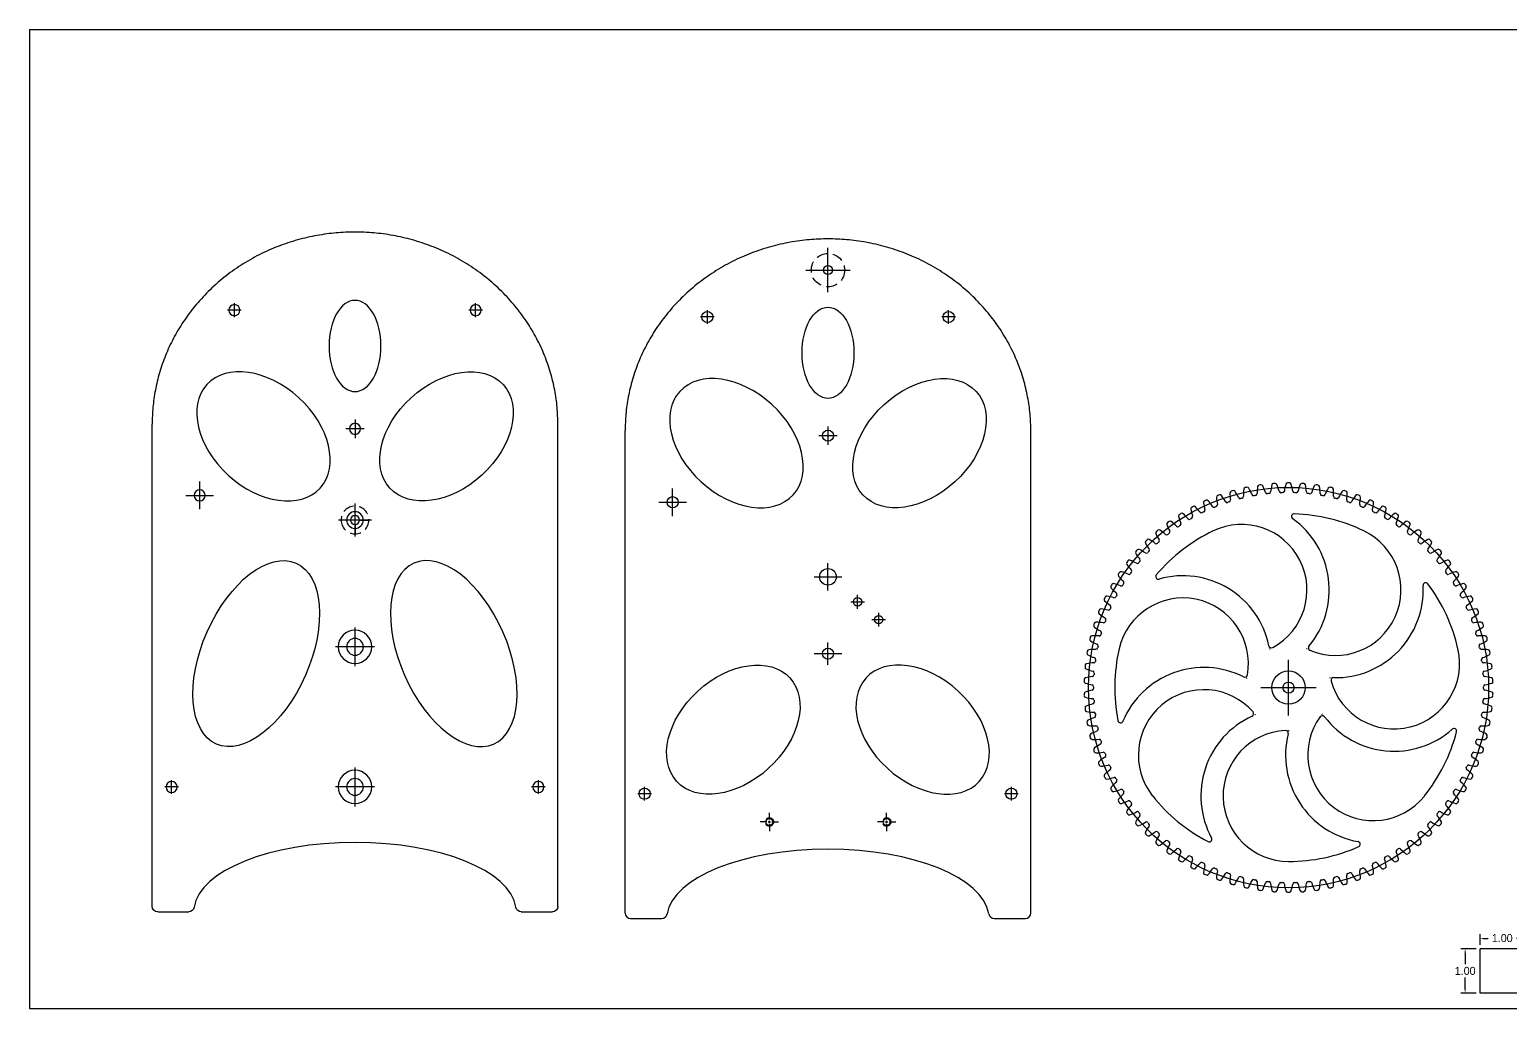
# Model space of a CAD drawing. Extents: x 60 to 170, y -32 to 30.
# Drawn here: x 114.61 to 147.91, y 7.59 to 29.59 of the extents above; entities that cross this region are included whole.
import ezdxf

# ---------------------------------------------------------------- set-up
doc = ezdxf.new("R2010")
doc.units = 0
doc.header["$MEASUREMENT"] = 0
doc.header["$PDMODE"] = 2
doc.header["$PDSIZE"] = 0.002
doc.linetypes.add('CENTER', pattern=[2, 1.25, -0.25, 0.25, -0.25])
doc.linetypes.add('HIDDEN', pattern=[0.375, 0.25, -0.125])
doc.layers.get('0').update_dxf_attribs({"linetype": 'CONTINUOUS'})
doc.layers.get('DEFPOINTS').update_dxf_attribs({"color": 159, "linetype": 'CONTINUOUS'})
for name, color, linetype in [('borders', 2, 'CONTINUOUS'), ('CENTER', 3, 'CENTER'), ('GEAR-90', 170, 'CONTINUOUS'), ('HIDDEN', 1, 'HIDDEN'), ('PLATE-FRONT', 32, 'CONTINUOUS'), ('PLATE-REAR', 180, 'CONTINUOUS'), ('TEXT', 7, 'CONTINUOUS')]:
    doc.layers.add(name, color=color, linetype=linetype)
doc.styles.add('ARCHITEC', font='ARCHITEC.SHX')
doc.dimstyles.new('DIMORIG-2PLC', dxfattribs={"dimtxt": 0.18, "dimasz": 0.1, "dimexe": 0.1, "dimexo": 0.085, "dimgap": 0.06, "dimtad": 0, "dimtih": 1, "dimtoh": 1, "dimzin": 4, "dimdsep": 46, "dimtxsty": 'ARCHITEC', "dimcen": -0.12, "dimclrd": 256, "dimclre": 256, "dimclrt": 256, "dimadec": 0, "dimazin": 0, "dimtfac": 1, "dimtdec": 1, "dimtofl": 0, "dimtmove": 0, "dimatfit": 3, "dimfxl": 0, "dimtvp": 0.07, "dimtolj": 1, "dimtzin": 4, "dimarcsym": 0})

# ---------------------------------------------------------------- blocks, each defined once
blk = doc.blocks.new('*U67')
blk.add_circle((0, 0), 0.0795)
at = {"layer": 'CENTER'}
for p, q in [((-0.053, 0), (-0.2045, 0)), ((-0.0265, 0), (0.0265, 0)), ((0, 0.053), (0, 0.2045)), ((0, -0.0265), (0, 0.0265)), ((0.053, 0), (0.2045, 0)), ((0, -0.053), (0, -0.2045))]:
    blk.add_line(p, q, dxfattribs=at)
at = {"layer": 'HIDDEN'}
blk.add_circle((0, 0), 0.095, dxfattribs=at)
blk = doc.blocks.new('PLATE-REAR')
for p, q in [((-4.563, -5.832), (-4.563, 5.008)), ((4.562, -5.832), (4.562, 5.008)), ((-4.438, -5.957), (-3.74, -5.957)), ((3.74, -5.957), (4.438, -5.957))]:
    blk.add_line(p, q)
for centre, radius in [((0, 8.621), 0.1), ((-2.712, 7.567), 0.125), ((2.712, 7.567), 0.125), ((0, 4.9), 0.125), ((-3.493, 3.403), 0.125), ((0, 1.726), 0.187), ((0.666, 1.163), 0.095), ((1.14, 0.763), 0.095), ((0, 0), 0.125), ((-4.125, -3.15), 0.125), ((4.125, -3.15), 0.125)]:
    blk.add_circle(centre, radius)
for centre, start, end in [((-4.438, -5.832), 180, 270), ((-3.74, -5.832), 270, 351.0455), ((3.74, -5.832), 188.9545, 270), ((4.438, -5.832), 270, 360)]:
    blk.add_arc(centre, 0.125, start, end)
for centre, major_axis, ratio in [((0, 6.762), (0, 1.025), 0.569231), ((2.058, 4.73), (-1.273, -1.163), 0.68296), ((-2.129, -1.709), (-1.273, -1.163), 0.68296)]:
    blk.add_ellipse(centre, major_axis=major_axis, ratio=ratio)
at = {"extrusion": (0, 0, -1)}
for centre in [(-2.058, 4.73), (2.129, -1.709)]:
    blk.add_ellipse(centre, major_axis=(1.273, -1.163), ratio=0.68296, dxfattribs=at)
blk.add_ellipse((0, -5.957), major_axis=(-3.625, 0), ratio=0.430352, start_param=-3.073886, end_param=-0.067707)
blk.add_rational_spline([(4.562, 5.008), (4.562, 9.322), (0, 9.322), (-4.563, 9.322), (-4.563, 5.008)], [1, 0.707084256877, 1, 0.707084256877, 1], degree=2, knots=[3.141593, 3.141593, 3.141593, 4.712389, 4.712389, 6.283185, 6.283185, 6.283185])
at = {"layer": 'CENTER', "linetype": 'CENTER'}
for p, q in [((0, 8.121), (0, 9.121)), ((-0.5, 8.621), (0.5, 8.621)), ((-2.712, 7.412), (-2.712, 7.722)), ((2.712, 7.412), (2.712, 7.722)), ((-2.557, 7.567), (-2.867, 7.567)), ((2.867, 7.567), (2.557, 7.567)), ((-3.493, 3.093), (-3.493, 3.713)), ((-3.803, 3.403), (-3.183, 3.403)), ((0, 1.416), (0, 2.036)), ((-0.31, 1.726), (0.31, 1.726)), ((0.511, 1.163), (0.821, 1.163)), ((0.666, 1.008), (0.666, 1.318)), ((0.985, 0.763), (1.295, 0.763)), ((1.14, 0.608), (1.14, 0.918)), ((-0.31, 0), (0.31, 0)), ((0, -0.25), (0, 0.25)), ((-4.125, -3.305), (-4.125, -2.995)), ((4.125, -3.305), (4.125, -2.995)), ((-3.97, -3.15), (-4.28, -3.15)), ((4.28, -3.15), (3.97, -3.15))]:
    blk.add_line(p, q, dxfattribs=at)
at = {"layer": 'HIDDEN'}
blk.add_circle((0, 8.621), 0.375, dxfattribs=at)
at = {"layer": 'TEXT'}
for p, q in [((0, 5.108), (0, 4.692)), ((-0.208, 4.9), (0.208, 4.9))]:
    blk.add_line(p, q, dxfattribs=at)
for p in [(-1.319, -3.784), (1.319, -3.784)]:
    blk.add_blockref('*U67', p)
blk = doc.blocks.new('*U66')
for radius in [0.1875, 0.1005]:
    blk.add_circle((0, 0), radius)
at = {"layer": 'CENTER'}
for p, q in [((-0.125, 0), (-0.3125, 0)), ((-0.0625, 0), (0.0625, 0)), ((0, 0.125), (0, 0.3125)), ((0, -0.0625), (0, 0.0625)), ((0.125, 0), (0.3125, 0)), ((0, -0.125), (0, -0.3125))]:
    blk.add_line(p, q, dxfattribs=at)
blk = doc.blocks.new('PLATE-FRONT')
for p, q in [((-4.563, -5.832), (-4.563, 5.008)), ((4.562, -5.832), (4.562, 5.008)), ((-3.74, -5.957), (-4.438, -5.957)), ((4.437, -5.957), (3.74, -5.957))]:
    blk.add_line(p, q)
for centre, radius in [((-2.712, 7.567), 0.125), ((2.712, 7.567), 0.125), ((0, 4.9), 0.125), ((3.493, 3.403), 0.125), ((0, 0), 0.375), ((0, 0), 0.188), ((0, -3.15), 0.375), ((0, -3.15), 0.188), ((-4.125, -3.15), 0.125), ((4.125, -3.15), 0.125)]:
    blk.add_circle(centre, radius)
for centre, start, end in [((-4.438, -5.832), 180, 270), ((-3.74, -5.832), 270, 351.0455), ((3.74, -5.832), 188.9545, 270), ((4.437, -5.832), 270, 0)]:
    blk.add_arc(centre, 0.125, start, end)
for centre, major_axis, ratio in [((0, 6.762), (0, 1.025), 0.569231), ((2.058, 4.73), (-1.273, -1.163), 0.68296), ((-2.221, -0.153), (0.897, 2.034), 0.543823)]:
    blk.add_ellipse(centre, major_axis=major_axis, ratio=ratio)
at = {"extrusion": (0, 0, -1)}
for centre, major_axis, ratio in [((-2.058, 4.73), (1.273, -1.163), 0.68296), ((2.221, -0.153), (-0.897, 2.034), 0.543823)]:
    blk.add_ellipse(centre, major_axis=major_axis, ratio=ratio, dxfattribs=at)
blk.add_ellipse((0, -5.957), major_axis=(3.625, 0), ratio=0.430352, start_param=-3.073886, end_param=-0.067707, dxfattribs=at)
blk.add_rational_spline([(-4.563, 5.008), (-4.563, 9.322), (0, 9.322), (4.562, 9.322), (4.562, 5.008)], [1, 0.707084256877, 1, 0.707084256877, 1], degree=2, knots=[3.141593, 3.141593, 3.141593, 4.712389, 4.712389, 6.283185, 6.283185, 6.283185])
at = {"layer": 'CENTER', "linetype": 'CENTER'}
for p, q in [((-2.712, 7.412), (-2.712, 7.722)), ((2.712, 7.412), (2.712, 7.722)), ((-2.867, 7.567), (-2.557, 7.567)), ((2.557, 7.567), (2.867, 7.567)), ((3.493, 3.093), (3.493, 3.713)), ((3.803, 3.403), (3.183, 3.403)), ((0, 2.478), (0, 3.223)), ((-0.373, 2.85), (0.372, 2.85)), ((0, -0.435), (0, 0.435)), ((-0.435, 0), (0.435, 0)), ((-4.125, -3.305), (-4.125, -2.995)), ((0, -3.587), (0, -2.713)), ((4.125, -3.305), (4.125, -2.995)), ((-4.28, -3.15), (-3.97, -3.15)), ((-0.437, -3.15), (0.437, -3.15)), ((3.97, -3.15), (4.28, -3.15))]:
    blk.add_line(p, q, dxfattribs=at)
at = {"layer": 'HIDDEN'}
blk.add_circle((0, 2.85), 0.312, dxfattribs=at)
at = {"layer": 'TEXT'}
for p, q in [((0, 5.108), (0, 4.692)), ((-0.208, 4.9), (0.208, 4.9))]:
    blk.add_line(p, q, dxfattribs=at)
blk.add_blockref('*U66', (0, 2.85))
blk = doc.blocks.new('GEAR-90')
for radius in [0.375, 0.125]:
    blk.add_circle((0, 0), radius)
at = {"color": 0, "linetype": 'ByBlock'}
for centre, radius, start, end in [((0, 0), 4.6, 109.7394, 110.2606), ((-1.54, 4.292), 0.04, 37.1025, 109.7394), ((-1.277, 4.378), 0.04, 106.2606, 178.8975), ((-0.231, 4.357), 1.086, 178.8975, 187.3219), ((0, 0), 4.6, 105.7394, 106.2606), ((-1.237, 4.389), 0.04, 33.1025, 105.7394), ((-2.113, 3.818), 1.086, 24.6781, 33.1025), ((0.073, 4.363), 1.086, 174.8975, 183.3219), ((-0.968, 4.456), 0.04, 102.2606, 174.8975), ((0, 0), 4.6, 101.7394, 102.2606), ((-0.928, 4.465), 0.04, 29.1025, 101.7394), ((-1.842, 3.956), 1.086, 20.6781, 29.1025), ((-0.788, 4.354), 0.04, 200.6781, 280.2631), ((-0.748, 4.361), 0.04, 279.7369, 359.3219), ((0.377, 4.347), 1.086, 170.8975, 179.3219), ((-0.655, 4.513), 0.04, 98.2606, 170.8975), ((0, 0), 4.6, 97.7394, 98.2606), ((-0.614, 4.518), 0.04, 25.1025, 97.7394), ((-1.561, 4.075), 1.086, 16.6781, 25.1025), ((-0.483, 4.398), 0.04, 196.6781, 276.2631), ((0, 0), 4.384, 95.7369, 96.2631), ((-0.442, 4.402), 0.04, 275.7369, 355.3219), ((0.68, 4.31), 1.086, 166.8975, 175.3219), ((-0.339, 4.547), 0.04, 94.2606, 166.8975), ((0, 0), 4.6, 93.7394, 94.2606), ((-0.297, 4.55), 0.04, 21.1025, 93.7394), ((-1.273, 4.174), 1.086, 12.6781, 21.1025), ((-0.175, 4.421), 0.04, 192.6781, 272.2631), ((0, 0), 4.384, 91.7369, 92.2631), ((-0.134, 4.422), 0.04, 271.7369, 351.3219), ((0.979, 4.252), 1.086, 162.8975, 171.3219), ((-0.021, 4.56), 0.04, 90.2606, 162.8975), ((0, 0), 4.6, 89.7394, 90.2606), ((0.021, 4.56), 0.04, 17.1025, 89.7394), ((-0.979, 4.252), 1.086, 8.6781, 17.1025), ((0.134, 4.422), 0.04, 188.6781, 268.2631), ((0, 0), 4.384, 87.7369, 88.2631), ((0.175, 4.421), 0.04, 267.7369, 347.3219), ((1.273, 4.174), 1.086, 158.8975, 167.3219), ((0.297, 4.55), 0.04, 86.2606, 158.8975), ((0, 0), 4.6, 85.7394, 86.2606), ((0.339, 4.547), 0.04, 13.1025, 85.7394), ((-0.68, 4.31), 1.086, 4.6781, 13.1025), ((0.442, 4.402), 0.04, 184.6781, 264.2631), ((0, 0), 4.384, 83.7369, 84.2631), ((0.483, 4.398), 0.04, 263.7369, 343.3219), ((1.561, 4.075), 1.086, 154.8975, 163.3219), ((0.614, 4.518), 0.04, 82.2606, 154.8975), ((0, 0), 4.6, 81.7394, 82.2606), ((0.655, 4.513), 0.04, 9.1025, 81.7394), ((-0.377, 4.347), 1.086, 0.6781, 9.1025), ((0.748, 4.361), 0.04, 180.6781, 260.2631), ((0.788, 4.354), 0.04, 259.7369, 339.3219), ((1.842, 3.956), 1.086, 150.8975, 159.3219), ((0.928, 4.465), 0.04, 78.2606, 150.8975), ((0, 0), 4.6, 77.7394, 78.2606), ((0.968, 4.456), 0.04, 5.1025, 77.7394), ((-0.073, 4.363), 1.086, 356.6781, 5.1025), ((2.113, 3.818), 1.086, 146.8975, 155.3219), ((1.237, 4.389), 0.04, 74.2606, 146.8975), ((0, 0), 4.6, 73.7394, 74.2606), ((1.277, 4.378), 0.04, 1.1025, 73.7394), ((0.231, 4.357), 1.086, 352.6781, 1.1025), ((1.54, 4.292), 0.04, 70.2606, 142.8975), ((0, 0), 4.6, 69.7394, 70.2606), ((-2.159, 4.016), 0.04, 118.2606, 190.8975), ((-1.132, 4.214), 1.086, 190.8975, 199.3219), ((0, 0), 4.6, 117.7394, 118.2606), ((-2.122, 4.036), 0.04, 45.1025, 117.7394), ((-2.861, 3.295), 1.086, 36.6781, 45.1025), ((-1.874, 4.157), 0.04, 114.2606, 186.8975), ((-0.835, 4.283), 1.086, 186.8975, 195.3219), ((0, 0), 4.6, 113.7394, 114.2606), ((-1.836, 4.174), 0.04, 41.1025, 113.7394), ((-2.624, 3.487), 1.086, 32.6781, 41.1025), ((-1.676, 4.094), 0.04, 212.6781, 292.2631), ((0, 0), 4.384, 111.7369, 112.2631), ((-1.639, 4.11), 0.04, 291.7369, 11.3219), ((-1.579, 4.278), 0.04, 110.2606, 182.8975), ((-0.535, 4.331), 1.086, 182.8975, 191.3219), ((-2.374, 3.661), 1.086, 28.6781, 37.1025), ((-1.386, 4.201), 0.04, 208.6781, 288.2631), ((0, 0), 4.384, 107.7369, 108.2631), ((-1.348, 4.214), 0.04, 287.7369, 7.3219), ((-1.09, 4.288), 0.04, 204.6781, 284.2631), ((0, 0), 4.384, 103.7369, 104.2631), ((-1.051, 4.298), 0.04, 283.7369, 3.3219), ((0, 0), 4.384, 99.7369, 100.2631), ((0, 0), 4.384, 79.7369, 80.2631), ((1.051, 4.298), 0.04, 176.6781, 256.2631), ((0, 0), 4.384, 75.7369, 76.2631), ((1.09, 4.288), 0.04, 255.7369, 335.3219), ((1.348, 4.214), 0.04, 172.6781, 252.2631), ((0, 0), 4.384, 71.7369, 72.2631), ((1.386, 4.201), 0.04, 251.7369, 331.3219), ((2.374, 3.661), 1.086, 142.8975, 151.3219), ((1.579, 4.278), 0.04, 357.1025, 69.7394), ((0.535, 4.331), 1.086, 348.6781, 357.1025), ((1.639, 4.11), 0.04, 168.6781, 248.2631), ((0, 0), 4.384, 67.7369, 68.2631), ((1.676, 4.094), 0.04, 247.7369, 327.3219), ((2.624, 3.487), 1.086, 138.8975, 147.3219), ((1.836, 4.174), 0.04, 66.2606, 138.8975), ((0, 0), 4.6, 65.7394, 66.2606), ((0.835, 4.283), 1.086, 344.6781, 353.1025), ((1.874, 4.157), 0.04, 353.1025, 65.7394), ((2.861, 3.295), 1.086, 134.8975, 143.3219), ((2.122, 4.036), 0.04, 62.2606, 134.8975), ((0, 0), 4.6, 61.7394, 62.2606), ((1.132, 4.214), 1.086, 340.6781, 349.1025), ((2.159, 4.016), 0.04, 349.1025, 61.7394), ((-2.697, 3.677), 0.04, 126.2606, 198.8975), ((-1.708, 4.016), 1.086, 198.8975, 207.3219), ((0, 0), 4.6, 125.7394, 126.2606), ((-2.663, 3.701), 0.04, 53.1025, 125.7394), ((-3.291, 2.865), 1.086, 44.6781, 53.1025), ((-2.434, 3.856), 0.04, 122.2606, 194.8975), ((-1.423, 4.125), 1.086, 194.8975, 203.3219), ((0, 0), 4.6, 121.7394, 122.2606), ((-2.457, 3.679), 0.04, 303.7369, 23.3219), ((-2.399, 3.878), 0.04, 49.1025, 121.7394), ((-3.083, 3.088), 1.086, 40.6781, 49.1025), ((-2.23, 3.821), 0.04, 220.6781, 300.2631), ((0, 0), 4.384, 119.7369, 120.2631), ((-2.195, 3.842), 0.04, 299.7369, 19.3219), ((-1.958, 3.968), 0.04, 216.6781, 296.2631), ((0, 0), 4.384, 115.7369, 116.2631), ((-1.921, 3.985), 0.04, 295.7369, 15.3219), ((1.921, 3.985), 0.04, 164.6781, 244.2631), ((0, 0), 4.384, 63.7369, 64.2631), ((1.958, 3.968), 0.04, 243.7369, 323.3219), ((2.195, 3.842), 0.04, 160.6781, 240.2631), ((0, 0), 4.384, 59.7369, 60.2631), ((2.23, 3.821), 0.04, 239.7369, 319.3219), ((3.083, 3.088), 1.086, 130.8975, 139.3219), ((2.399, 3.878), 0.04, 58.2606, 130.8975), ((2.457, 3.679), 0.04, 156.6781, 236.2631), ((0, 0), 4.6, 57.7394, 58.2606), ((1.423, 4.125), 1.086, 336.6781, 345.1025), ((2.434, 3.856), 0.04, 345.1025, 57.7394), ((3.291, 2.865), 1.086, 126.8975, 135.3219), ((2.663, 3.701), 0.04, 54.2606, 126.8975), ((1.708, 4.016), 1.086, 332.6781, 341.1025), ((0, 0), 4.6, 53.7394, 54.2606), ((2.697, 3.677), 0.04, 341.1025, 53.7394), ((-3.153, 3.295), 0.04, 61.1025, 133.7394), ((-2.947, 3.48), 0.04, 130.2606, 202.8975), ((-1.984, 3.887), 1.086, 202.8975, 211.3219), ((0, 0), 4.6, 129.7394, 130.2606), ((-2.915, 3.506), 0.04, 57.1025, 129.7394), ((-3.483, 2.628), 1.086, 48.6781, 57.1025), ((-2.74, 3.474), 0.04, 228.6781, 308.2631), ((0, 0), 4.384, 127.7369, 128.2631), ((-2.708, 3.499), 0.04, 307.7369, 27.3219), ((-2.491, 3.657), 0.04, 224.6781, 304.2631), ((0, 0), 4.384, 123.7369, 124.2631), ((0, 0), 4.384, 55.7369, 56.2631), ((2.491, 3.657), 0.04, 235.7369, 315.3219), ((2.708, 3.499), 0.04, 152.6781, 232.2631), ((0, 0), 4.384, 51.7369, 52.2631), ((2.74, 3.474), 0.04, 231.7369, 311.3219), ((3.483, 2.628), 1.086, 122.8975, 131.3219), ((2.915, 3.506), 0.04, 50.2606, 122.8975), ((1.984, 3.887), 1.086, 328.6781, 337.1025), ((0, 0), 4.6, 49.7394, 50.2606), ((2.947, 3.48), 0.04, 337.1025, 49.7394), ((3.153, 3.295), 0.04, 46.2606, 118.8975), ((-3.403, 3.036), 0.04, 138.2606, 210.8975), ((-2.505, 3.573), 1.086, 210.8975, 219.3219), ((0, 0), 4.6, 137.7394, 138.2606), ((-3.375, 3.067), 0.04, 65.1025, 137.7394), ((-3.815, 2.118), 1.086, 56.6781, 65.1025), ((-3.183, 3.266), 0.04, 134.2606, 206.8975), ((-3.197, 3.059), 0.04, 236.6781, 316.2631), ((-2.25, 3.739), 1.086, 206.8975, 215.3219), ((0, 0), 4.6, 133.7394, 134.2606), ((0, 0), 4.384, 135.7369, 136.2631), ((-3.168, 3.088), 0.04, 315.7369, 35.3219), ((-3.658, 2.379), 1.086, 52.6781, 61.1025), ((-2.976, 3.274), 0.04, 232.6781, 312.2631), ((0, 0), 4.384, 131.7369, 132.2631), ((-2.945, 3.301), 0.04, 311.7369, 31.3219), ((2.945, 3.301), 0.04, 148.6781, 228.2631), ((0, 0), 4.384, 47.7369, 48.2631), ((2.976, 3.274), 0.04, 227.7369, 307.3219), ((3.658, 2.379), 1.086, 118.8975, 127.3219), ((3.168, 3.088), 0.04, 144.6781, 224.2631), ((2.25, 3.739), 1.086, 324.6781, 333.1025), ((0, 0), 4.384, 43.7369, 44.2631), ((3.197, 3.059), 0.04, 223.7369, 303.3219), ((0, 0), 4.6, 45.7394, 46.2606), ((3.183, 3.266), 0.04, 333.1025, 45.7394), ((3.815, 2.118), 1.086, 114.8975, 123.3219), ((2.505, 3.573), 1.086, 320.6781, 329.1025), ((3.375, 3.067), 0.04, 42.2606, 114.8975), ((0, 0), 4.6, 41.7394, 42.2606), ((3.403, 3.036), 0.04, 329.1025, 41.7394), ((-3.606, 2.791), 0.04, 142.2606, 214.8975), ((-2.748, 3.389), 1.086, 214.8975, 223.3219), ((0, 0), 4.6, 141.7394, 142.2606), ((-3.581, 2.824), 0.04, 69.1025, 141.7394), ((-3.954, 1.847), 1.086, 60.6781, 69.1025), ((-3.402, 2.828), 0.04, 240.6781, 320.2631), ((0, 0), 4.384, 139.7369, 140.2631), ((-3.376, 2.859), 0.04, 319.7369, 39.3219), ((3.376, 2.859), 0.04, 140.6781, 220.2631), ((0, 0), 4.384, 39.7369, 40.2631), ((3.402, 2.828), 0.04, 219.7369, 299.3219), ((3.954, 1.847), 1.086, 110.8975, 119.3219), ((2.748, 3.389), 1.086, 316.6781, 325.1025), ((3.581, 2.824), 0.04, 38.2606, 110.8975), ((0, 0), 4.6, 37.7394, 38.2606), ((3.606, 2.791), 0.04, 325.1025, 37.7394), ((-3.939, 2.298), 0.04, 77.1025, 149.7394), ((-4.172, 1.279), 1.086, 68.6781, 77.1025), ((-3.792, 2.533), 0.04, 146.2606, 218.8975), ((0, 0), 4.6, 145.7394, 146.2606), ((-2.978, 3.189), 1.086, 218.8975, 227.3219), ((-3.769, 2.567), 0.04, 73.1025, 145.7394), ((-4.073, 1.566), 1.086, 64.6781, 73.1025), ((0, 0), 4.384, 147.7369, 148.2631), ((-3.741, 2.362), 0.04, 327.7369, 47.3219), ((-3.591, 2.584), 0.04, 244.6781, 324.2631), ((0, 0), 4.384, 143.7369, 144.2631), ((-3.567, 2.617), 0.04, 323.7369, 43.3219), ((3.567, 2.617), 0.04, 136.6781, 216.2631), ((0, 0), 4.384, 35.7369, 36.2631), ((3.591, 2.584), 0.04, 215.7369, 295.3219), ((4.073, 1.566), 1.086, 106.8975, 115.3219), ((3.741, 2.362), 0.04, 132.6781, 212.2631), ((0, 0), 4.384, 31.7369, 32.2631), ((2.978, 3.189), 1.086, 312.6781, 321.1025), ((3.769, 2.567), 0.04, 34.2606, 106.8975), ((4.172, 1.279), 1.086, 102.8975, 111.3219), ((0, 0), 4.6, 33.7394, 34.2606), ((3.792, 2.533), 0.04, 321.1025, 33.7394), ((3.939, 2.298), 0.04, 30.2606, 102.8975), ((0, 0), 4.6, 153.7394, 154.2606), ((-4.089, 2.018), 0.04, 81.1025, 153.7394), ((-4.251, 0.984), 1.086, 72.6781, 81.1025), ((-3.959, 2.262), 0.04, 150.2606, 222.8975), ((0, 0), 4.6, 149.7394, 150.2606), ((-3.193, 2.974), 1.086, 222.8975, 231.3219), ((-3.916, 2.059), 0.04, 252.6781, 332.2631), ((0, 0), 4.384, 151.7369, 152.2631), ((-3.897, 2.095), 0.04, 331.7369, 51.3219), ((-3.763, 2.327), 0.04, 248.6781, 328.2631), ((3.763, 2.327), 0.04, 211.7369, 291.3219), ((3.897, 2.095), 0.04, 128.6781, 208.2631), ((0, 0), 4.384, 27.7369, 28.2631), ((3.193, 2.974), 1.086, 308.6781, 317.1025), ((3.916, 2.059), 0.04, 207.7369, 287.3219), ((4.251, 0.984), 1.086, 98.8975, 107.3219), ((0, 0), 4.6, 29.7394, 30.2606), ((3.959, 2.262), 0.04, 317.1025, 29.7394), ((4.089, 2.018), 0.04, 26.2606, 98.8975), ((0, 0), 4.6, 25.7394, 26.2606), ((-4.236, 1.689), 0.04, 158.2606, 230.8975), ((0, 0), 4.6, 157.7394, 158.2606), ((-4.22, 1.727), 0.04, 85.1025, 157.7394), ((-4.309, 0.685), 1.086, 76.6781, 85.1025), ((-4.108, 1.98), 0.04, 154.2606, 226.8975), ((-3.393, 2.744), 1.086, 226.8975, 235.3219), ((-4.05, 1.781), 0.04, 256.6781, 336.2631), ((0, 0), 4.384, 155.7369, 156.2631), ((-4.033, 1.818), 0.04, 335.7369, 55.3219), ((4.033, 1.818), 0.04, 124.6781, 204.2631), ((0, 0), 4.384, 23.7369, 24.2631), ((3.393, 2.744), 1.086, 304.6781, 313.1025), ((4.05, 1.781), 0.04, 203.7369, 283.3219), ((4.309, 0.685), 1.086, 94.8975, 103.3219), ((4.108, 1.98), 0.04, 313.1025, 25.7394), ((4.22, 1.727), 0.04, 22.2606, 94.8975), ((0, 0), 4.6, 21.7394, 22.2606), ((4.236, 1.689), 0.04, 309.1025, 21.7394), ((-4.343, 1.389), 0.04, 162.2606, 234.8975), ((0, 0), 4.6, 161.7394, 162.2606), ((-4.33, 1.429), 0.04, 89.1025, 161.7394), ((-3.742, 2.245), 1.086, 234.8975, 243.3219), ((-4.347, 0.383), 1.086, 80.6781, 89.1025), ((-3.576, 2.501), 1.086, 230.8975, 239.3219), ((-4.164, 1.494), 0.04, 260.6781, 340.2631), ((-4.15, 1.532), 0.04, 339.7369, 59.3219), ((0, 0), 4.384, 159.7369, 160.2631), ((4.15, 1.532), 0.04, 120.6781, 200.2631), ((0, 0), 4.384, 19.7369, 20.2631), ((4.164, 1.494), 0.04, 199.7369, 279.3219), ((3.576, 2.501), 1.086, 300.6781, 309.1025), ((4.347, 0.383), 1.086, 90.8975, 99.3219), ((3.742, 2.245), 1.086, 296.6781, 305.1025), ((4.33, 1.429), 0.04, 18.2606, 90.8975), ((4.343, 1.389), 0.04, 305.1025, 17.7394), ((0, 0), 4.6, 17.7394, 18.2606), ((-4.43, 1.083), 0.04, 166.2606, 238.8975), ((0, 0), 4.6, 165.7394, 166.2606), ((-4.419, 1.123), 0.04, 93.1025, 165.7394), ((-3.889, 1.978), 1.086, 238.8975, 247.3219), ((-4.363, 0.079), 1.086, 84.6781, 93.1025), ((-4.258, 1.2), 0.04, 264.6781, 344.2631), ((-4.247, 1.239), 0.04, 343.7369, 63.3219), ((0, 0), 4.384, 163.7369, 164.2631), ((4.247, 1.239), 0.04, 116.6781, 196.2631), ((0, 0), 4.384, 15.7369, 16.2631), ((4.258, 1.2), 0.04, 195.7369, 275.3219), ((4.363, 0.079), 1.086, 86.8975, 95.3219), ((3.889, 1.978), 1.086, 292.6781, 301.1025), ((4.419, 1.123), 0.04, 14.2606, 86.8975), ((4.43, 1.083), 0.04, 301.1025, 13.7394), ((0, 0), 4.6, 13.7394, 14.2606), ((0, 0), 4.6, 169.7394, 170.2606), ((-4.494, 0.771), 0.04, 170.2606, 242.8975), ((-4.487, 0.812), 0.04, 97.1025, 169.7394), ((-4.018, 1.702), 1.086, 242.8975, 251.3219), ((-4.358, -0.226), 1.086, 88.6781, 97.1025), ((-4.378, 0.636), 0.04, 351.7369, 71.3219), ((-4.332, 0.9), 0.04, 268.6781, 348.2631), ((-4.323, 0.94), 0.04, 347.7369, 67.3219), ((0, 0), 4.384, 167.7369, 168.2631), ((4.323, 0.94), 0.04, 112.6781, 192.2631), ((0, 0), 4.384, 11.7369, 12.2631), ((4.332, 0.9), 0.04, 191.7369, 271.3219), ((4.358, -0.226), 1.086, 82.8975, 91.3219), ((4.378, 0.636), 0.04, 108.6781, 188.2631), ((4.018, 1.702), 1.086, 288.6781, 297.1025), ((4.487, 0.812), 0.04, 10.2606, 82.8975), ((4.494, 0.771), 0.04, 297.1025, 9.7394), ((0, 0), 4.6, 9.7394, 10.2606), ((0, 0), 4.6, 173.7394, 174.2606), ((-4.537, 0.456), 0.04, 174.2606, 246.8975), ((-4.533, 0.497), 0.04, 101.1025, 173.7394), ((-4.127, 1.418), 1.086, 246.8975, 255.3219), ((-4.331, -0.529), 1.086, 92.6781, 101.1025), ((-4.412, 0.329), 0.04, 355.7369, 75.3219), ((-4.384, 0.596), 0.04, 272.6781, 352.2631), ((0, 0), 4.384, 171.7369, 172.2631), ((0, 0), 4.384, 7.7369, 8.2631), ((4.384, 0.596), 0.04, 187.7369, 267.3219), ((4.412, 0.329), 0.04, 104.6781, 184.2631), ((4.331, -0.529), 1.086, 78.8975, 87.3219), ((4.127, 1.418), 1.086, 284.6781, 293.1025), ((4.533, 0.497), 0.04, 6.2606, 78.8975), ((4.537, 0.456), 0.04, 293.1025, 5.7394), ((0, 0), 4.6, 5.7394, 6.2606), ((0, 0), 4.6, 177.7394, 178.2606), ((-4.558, 0.138), 0.04, 178.2606, 250.8975), ((-4.556, 0.18), 0.04, 105.1025, 177.7394), ((-4.216, 1.127), 1.086, 250.8975, 259.3219), ((-4.284, -0.83), 1.086, 96.6781, 105.1025), ((-4.424, 0.02), 0.04, 359.7369, 79.3219), ((-4.415, 0.288), 0.04, 276.6781, 356.2631), ((0, 0), 4.384, 179.7369, 180.2631), ((0, 0), 4.384, 175.7369, 176.2631), ((0, 0), 4.384, 3.7369, 4.2631), ((4.415, 0.288), 0.04, 183.7369, 263.3219), ((4.424, 0.02), 0.04, 100.6781, 180.2631), ((0, 0), 4.384, 359.7369, 0.2631), ((4.284, -0.83), 1.086, 74.8975, 83.3219), ((4.216, 1.127), 1.086, 280.6781, 289.1025), ((4.556, 0.18), 0.04, 2.2606, 74.8975), ((4.558, 0.138), 0.04, 289.1025, 1.7394), ((0, 0), 4.6, 1.7394, 2.2606), ((-4.558, -0.138), 0.04, 109.1025, 181.7394), ((0, 0), 4.6, 181.7394, 182.2606), ((-4.556, -0.18), 0.04, 182.2606, 254.8975), ((-4.216, -1.127), 1.086, 100.6781, 109.1025), ((-4.284, 0.83), 1.086, 254.8975, 263.3219), ((-4.424, -0.02), 0.04, 280.6781, 0.2631), ((-4.415, -0.288), 0.04, 3.7369, 83.3219), ((-4.412, -0.329), 0.04, 284.6781, 4.2631), ((0, 0), 4.384, 183.7369, 184.2631), ((0, 0), 4.384, 355.7369, 356.2631), ((4.412, -0.329), 0.04, 175.7369, 255.3219), ((4.415, -0.288), 0.04, 96.6781, 176.2631), ((4.424, -0.02), 0.04, 179.7369, 259.3219), ((4.284, 0.83), 1.086, 276.6781, 285.1025), ((4.216, -1.127), 1.086, 70.8975, 79.3219), ((4.556, -0.18), 0.04, 285.1025, 357.7394), ((4.558, -0.138), 0.04, 358.2606, 70.8975), ((0, 0), 4.6, 357.7394, 358.2606), ((-4.537, -0.456), 0.04, 113.1025, 185.7394), ((0, 0), 4.6, 185.7394, 186.2606), ((-4.533, -0.497), 0.04, 186.2606, 258.8975), ((-4.127, -1.418), 1.086, 104.6781, 113.1025), ((-4.331, 0.529), 1.086, 258.8975, 267.3219), ((-4.384, -0.596), 0.04, 7.7369, 87.3219), ((-4.378, -0.636), 0.04, 288.6781, 8.2631), ((0, 0), 4.384, 187.7369, 188.2631), ((4.378, -0.636), 0.04, 171.7369, 251.3219), ((0, 0), 4.384, 351.7369, 352.2631), ((4.384, -0.596), 0.04, 92.6781, 172.2631), ((4.331, 0.529), 1.086, 272.6781, 281.1025), ((4.127, -1.418), 1.086, 66.8975, 75.3219), ((4.533, -0.497), 0.04, 281.1025, 353.7394), ((4.537, -0.456), 0.04, 354.2606, 66.8975), ((0, 0), 4.6, 353.7394, 354.2606), ((-4.494, -0.771), 0.04, 117.1025, 189.7394), ((0, 0), 4.6, 189.7394, 190.2606), ((-4.487, -0.812), 0.04, 190.2606, 262.8975), ((-4.018, -1.702), 1.086, 108.6781, 117.1025), ((-4.358, 0.226), 1.086, 262.8975, 271.3219), ((-3.889, -1.978), 1.086, 112.6781, 121.1025), ((-4.332, -0.9), 0.04, 11.7369, 91.3219), ((-4.323, -0.94), 0.04, 292.6781, 12.2631), ((0, 0), 4.384, 191.7369, 192.2631), ((4.323, -0.94), 0.04, 167.7369, 247.3219), ((0, 0), 4.384, 347.7369, 348.2631), ((4.332, -0.9), 0.04, 88.6781, 168.2631), ((3.889, -1.978), 1.086, 58.8975, 67.3219), ((4.358, 0.226), 1.086, 268.6781, 277.1025), ((4.018, -1.702), 1.086, 62.8975, 71.3219), ((4.487, -0.812), 0.04, 277.1025, 349.7394), ((4.494, -0.771), 0.04, 350.2606, 62.8975), ((0, 0), 4.6, 349.7394, 350.2606), ((-4.43, -1.083), 0.04, 121.1025, 193.7394), ((0, 0), 4.6, 193.7394, 194.2606), ((-4.419, -1.123), 0.04, 194.2606, 266.8975), ((-4.363, -0.079), 1.086, 266.8975, 275.3219), ((-3.742, -2.245), 1.086, 116.6781, 125.1025), ((-4.258, -1.2), 0.04, 15.7369, 95.3219), ((-4.247, -1.239), 0.04, 296.6781, 16.2631), ((0, 0), 4.384, 195.7369, 196.2631), ((4.247, -1.239), 0.04, 163.7369, 243.3219), ((0, 0), 4.384, 343.7369, 344.2631), ((4.258, -1.2), 0.04, 84.6781, 164.2631), ((3.742, -2.245), 1.086, 54.8975, 63.3219), ((4.363, -0.079), 1.086, 264.6781, 273.1025), ((4.419, -1.123), 0.04, 273.1025, 345.7394), ((4.43, -1.083), 0.04, 346.2606, 58.8975), ((0, 0), 4.6, 345.7394, 346.2606), ((-4.343, -1.389), 0.04, 125.1025, 197.7394), ((0, 0), 4.6, 197.7394, 198.2606), ((-4.33, -1.429), 0.04, 198.2606, 270.8975), ((-4.347, -0.383), 1.086, 270.8975, 279.3219), ((-4.236, -1.689), 0.04, 129.1025, 201.7394), ((-3.576, -2.501), 1.086, 120.6781, 129.1025), ((-4.164, -1.494), 0.04, 19.7369, 99.3219), ((-4.15, -1.532), 0.04, 300.6781, 20.2631), ((0, 0), 4.384, 199.7369, 200.2631), ((4.15, -1.532), 0.04, 159.7369, 239.3219), ((0, 0), 4.384, 339.7369, 340.2631), ((4.164, -1.494), 0.04, 80.6781, 160.2631), ((3.576, -2.501), 1.086, 50.8975, 59.3219), ((4.347, -0.383), 1.086, 260.6781, 269.1025), ((4.236, -1.689), 0.04, 338.2606, 50.8975), ((4.33, -1.429), 0.04, 269.1025, 341.7394), ((4.343, -1.389), 0.04, 342.2606, 54.8975), ((0, 0), 4.6, 341.7394, 342.2606), ((0, 0), 4.6, 201.7394, 202.2606), ((-4.22, -1.727), 0.04, 202.2606, 274.8975), ((-4.309, -0.685), 1.086, 274.8975, 283.3219), ((-4.108, -1.98), 0.04, 133.1025, 205.7394), ((0, 0), 4.6, 205.7394, 206.2606), ((-3.393, -2.744), 1.086, 124.6781, 133.1025), ((-4.05, -1.781), 0.04, 23.7369, 103.3219), ((0, 0), 4.384, 203.7369, 204.2631), ((-4.033, -1.818), 0.04, 304.6781, 24.2631), ((4.033, -1.818), 0.04, 155.7369, 235.3219), ((0, 0), 4.384, 335.7369, 336.2631), ((3.393, -2.744), 1.086, 46.8975, 55.3219), ((4.05, -1.781), 0.04, 76.6781, 156.2631), ((4.309, -0.685), 1.086, 256.6781, 265.1025), ((0, 0), 4.6, 333.7394, 334.2606), ((4.108, -1.98), 0.04, 334.2606, 46.8975), ((4.22, -1.727), 0.04, 265.1025, 337.7394), ((0, 0), 4.6, 337.7394, 338.2606), ((-4.089, -2.018), 0.04, 206.2606, 278.8975), ((-4.251, -0.984), 1.086, 278.8975, 287.3219), ((-3.959, -2.262), 0.04, 137.1025, 209.7394), ((0, 0), 4.6, 209.7394, 210.2606), ((-3.193, -2.974), 1.086, 128.6781, 137.1025), ((-3.939, -2.298), 0.04, 210.2606, 282.8975), ((-4.172, -1.279), 1.086, 282.8975, 291.3219), ((-3.916, -2.059), 0.04, 27.7369, 107.3219), ((0, 0), 4.384, 207.7369, 208.2631), ((-3.897, -2.095), 0.04, 308.6781, 28.2631), ((-3.763, -2.327), 0.04, 31.7369, 111.3219), ((0, 0), 4.384, 211.7369, 212.2631), ((0, 0), 4.384, 327.7369, 328.2631), ((3.763, -2.327), 0.04, 68.6781, 148.2631), ((4.172, -1.279), 1.086, 248.6781, 257.1025), ((3.897, -2.095), 0.04, 151.7369, 231.3219), ((0, 0), 4.384, 331.7369, 332.2631), ((3.193, -2.974), 1.086, 42.8975, 51.3219), ((3.916, -2.059), 0.04, 72.6781, 152.2631), ((4.251, -0.984), 1.086, 252.6781, 261.1025), ((3.939, -2.298), 0.04, 257.1025, 329.7394), ((0, 0), 4.6, 329.7394, 330.2606), ((3.959, -2.262), 0.04, 330.2606, 42.8975), ((4.089, -2.018), 0.04, 261.1025, 333.7394), ((-3.792, -2.533), 0.04, 141.1025, 213.7394), ((0, 0), 4.6, 213.7394, 214.2606), ((-2.978, -3.189), 1.086, 132.6781, 141.1025), ((-3.769, -2.567), 0.04, 214.2606, 286.8975), ((-4.073, -1.566), 1.086, 286.8975, 295.3219), ((-3.741, -2.362), 0.04, 312.6781, 32.2631), ((-2.748, -3.389), 1.086, 136.6781, 145.1025), ((-3.591, -2.584), 0.04, 35.7369, 115.3219), ((0, 0), 4.384, 215.7369, 216.2631), ((-3.567, -2.617), 0.04, 316.6781, 36.2631), ((3.567, -2.617), 0.04, 143.7369, 223.3219), ((0, 0), 4.384, 323.7369, 324.2631), ((2.748, -3.389), 1.086, 34.8975, 43.3219), ((3.591, -2.584), 0.04, 64.6781, 144.2631), ((4.073, -1.566), 1.086, 244.6781, 253.1025), ((3.741, -2.362), 0.04, 147.7369, 227.3219), ((2.978, -3.189), 1.086, 38.8975, 47.3219), ((3.769, -2.567), 0.04, 253.1025, 325.7394), ((0, 0), 4.6, 325.7394, 326.2606), ((3.792, -2.533), 0.04, 326.2606, 38.8975), ((-3.606, -2.791), 0.04, 145.1025, 217.7394), ((0, 0), 4.6, 217.7394, 218.2606), ((-3.581, -2.824), 0.04, 218.2606, 290.8975), ((-3.954, -1.847), 1.086, 290.8975, 299.3219), ((-2.505, -3.573), 1.086, 140.6781, 149.1025), ((-3.402, -2.828), 0.04, 39.7369, 119.3219), ((0, 0), 4.384, 219.7369, 220.2631), ((-3.376, -2.859), 0.04, 320.6781, 40.2631), ((3.376, -2.859), 0.04, 139.7369, 219.3219), ((2.505, -3.573), 1.086, 30.8975, 39.3219), ((0, 0), 4.384, 319.7369, 320.2631), ((3.402, -2.828), 0.04, 60.6781, 140.2631), ((3.954, -1.847), 1.086, 240.6781, 249.1025), ((3.581, -2.824), 0.04, 249.1025, 321.7394), ((0, 0), 4.6, 321.7394, 322.2606), ((3.606, -2.791), 0.04, 322.2606, 34.8975), ((-3.403, -3.036), 0.04, 149.1025, 221.7394), ((0, 0), 4.6, 221.7394, 222.2606), ((-3.375, -3.067), 0.04, 222.2606, 294.8975), ((-3.815, -2.118), 1.086, 294.8975, 303.3219), ((-3.183, -3.266), 0.04, 153.1025, 225.7394), ((-3.197, -3.059), 0.04, 43.7369, 123.3219), ((-2.25, -3.739), 1.086, 144.6781, 153.1025), ((0, 0), 4.6, 225.7394, 226.2606), ((-3.153, -3.295), 0.04, 226.2606, 298.8975), ((0, 0), 4.384, 223.7369, 224.2631), ((-3.168, -3.088), 0.04, 324.6781, 44.2631), ((-3.658, -2.379), 1.086, 298.8975, 307.3219), ((-2.976, -3.274), 0.04, 47.7369, 127.3219), ((-1.984, -3.887), 1.086, 148.6781, 157.1025), ((0, 0), 4.384, 227.7369, 228.2631), ((-2.945, -3.301), 0.04, 328.6781, 48.2631), ((2.945, -3.301), 0.04, 131.7369, 211.3219), ((1.984, -3.887), 1.086, 22.8975, 31.3219), ((0, 0), 4.384, 311.7369, 312.2631), ((2.976, -3.274), 0.04, 52.6781, 132.2631), ((3.658, -2.379), 1.086, 232.6781, 241.1025), ((3.168, -3.088), 0.04, 135.7369, 215.3219), ((3.153, -3.295), 0.04, 241.1025, 313.7394), ((2.25, -3.739), 1.086, 26.8975, 35.3219), ((0, 0), 4.384, 315.7369, 316.2631), ((3.197, -3.059), 0.04, 56.6781, 136.2631), ((0, 0), 4.6, 313.7394, 314.2606), ((3.183, -3.266), 0.04, 314.2606, 26.8975), ((3.815, -2.118), 1.086, 236.6781, 245.1025), ((3.375, -3.067), 0.04, 245.1025, 317.7394), ((0, 0), 4.6, 317.7394, 318.2606), ((3.403, -3.036), 0.04, 318.2606, 30.8975), ((-2.947, -3.48), 0.04, 157.1025, 229.7394), ((0, 0), 4.6, 229.7394, 230.2606), ((-2.915, -3.506), 0.04, 230.2606, 302.8975), ((-3.483, -2.628), 1.086, 302.8975, 311.3219), ((-2.74, -3.474), 0.04, 51.7369, 131.3219), ((-1.708, -4.016), 1.086, 152.6781, 161.1025), ((0, 0), 4.384, 231.7369, 232.2631), ((-2.708, -3.499), 0.04, 332.6781, 52.2631), ((-3.291, -2.865), 1.086, 306.8975, 315.3219), ((-2.491, -3.657), 0.04, 55.7369, 135.3219), ((0, 0), 4.384, 235.7369, 236.2631), ((-2.457, -3.679), 0.04, 336.6781, 56.2631), ((2.457, -3.679), 0.04, 123.7369, 203.3219), ((0, 0), 4.384, 303.7369, 304.2631), ((2.491, -3.657), 0.04, 44.6781, 124.2631), ((3.291, -2.865), 1.086, 224.6781, 233.1025), ((2.708, -3.499), 0.04, 127.7369, 207.3219), ((1.708, -4.016), 1.086, 18.8975, 27.3219), ((0, 0), 4.384, 307.7369, 308.2631), ((2.74, -3.474), 0.04, 48.6781, 128.2631), ((3.483, -2.628), 1.086, 228.6781, 237.1025), ((2.915, -3.506), 0.04, 237.1025, 309.7394), ((0, 0), 4.6, 309.7394, 310.2606), ((2.947, -3.48), 0.04, 310.2606, 22.8975), ((-2.697, -3.677), 0.04, 161.1025, 233.7394), ((0, 0), 4.6, 233.7394, 234.2606), ((-2.663, -3.701), 0.04, 234.2606, 306.8975), ((-2.434, -3.856), 0.04, 165.1025, 237.7394), ((-1.423, -4.125), 1.086, 156.6781, 165.1025), ((0, 0), 4.6, 237.7394, 238.2606), ((-2.399, -3.878), 0.04, 238.2606, 310.8975), ((-3.083, -3.088), 1.086, 310.8975, 319.3219), ((-2.23, -3.821), 0.04, 59.7369, 139.3219), ((0, 0), 4.384, 239.7369, 240.2631), ((-1.132, -4.214), 1.086, 160.6781, 169.1025), ((-2.195, -3.842), 0.04, 340.6781, 60.2631), ((-2.861, -3.295), 1.086, 314.8975, 323.3219), ((-1.958, -3.968), 0.04, 63.7369, 143.3219), ((0, 0), 4.384, 243.7369, 244.2631), ((-0.835, -4.283), 1.086, 164.6781, 173.1025), ((-1.921, -3.985), 0.04, 344.6781, 64.2631), ((1.921, -3.985), 0.04, 115.7369, 195.3219), ((0.835, -4.283), 1.086, 6.8975, 15.3219), ((0, 0), 4.384, 295.7369, 296.2631), ((1.958, -3.968), 0.04, 36.6781, 116.2631), ((2.861, -3.295), 1.086, 216.6781, 225.1025), ((2.195, -3.842), 0.04, 119.7369, 199.3219), ((1.132, -4.214), 1.086, 10.8975, 19.3219), ((0, 0), 4.384, 299.7369, 300.2631), ((2.23, -3.821), 0.04, 40.6781, 120.2631), ((3.083, -3.088), 1.086, 220.6781, 229.1025), ((2.399, -3.878), 0.04, 229.1025, 301.7394), ((1.423, -4.125), 1.086, 14.8975, 23.3219), ((0, 0), 4.6, 301.7394, 302.2606), ((2.434, -3.856), 0.04, 302.2606, 14.8975), ((2.663, -3.701), 0.04, 233.1025, 305.7394), ((0, 0), 4.6, 305.7394, 306.2606), ((2.697, -3.677), 0.04, 306.2606, 18.8975), ((-2.159, -4.016), 0.04, 169.1025, 241.7394), ((0, 0), 4.6, 241.7394, 242.2606), ((-2.122, -4.036), 0.04, 242.2606, 314.8975), ((-1.874, -4.157), 0.04, 173.1025, 245.7394), ((0, 0), 4.6, 245.7394, 246.2606), ((-1.836, -4.174), 0.04, 246.2606, 318.8975), ((-2.624, -3.487), 1.086, 318.8975, 327.3219), ((-1.676, -4.094), 0.04, 67.7369, 147.3219), ((0, 0), 4.384, 247.7369, 248.2631), ((-1.639, -4.11), 0.04, 348.6781, 68.2631), ((-0.535, -4.331), 1.086, 168.6781, 177.1025), ((-1.579, -4.278), 0.04, 177.1025, 249.7394), ((0, 0), 4.6, 249.7394, 250.2606), ((-1.54, -4.292), 0.04, 250.2606, 322.8975), ((-2.374, -3.661), 1.086, 322.8975, 331.3219), ((-1.386, -4.201), 0.04, 71.7369, 151.3219), ((0, 0), 4.384, 251.7369, 252.2631), ((-1.348, -4.214), 0.04, 352.6781, 72.2631), ((-0.231, -4.357), 1.086, 172.6781, 181.1025), ((-2.113, -3.818), 1.086, 326.8975, 335.3219), ((-1.09, -4.288), 0.04, 75.7369, 155.3219), ((0, 0), 4.384, 255.7369, 256.2631), ((-1.051, -4.298), 0.04, 356.6781, 76.2631), ((0.073, -4.363), 1.086, 176.6781, 185.1025), ((-0.788, -4.354), 0.04, 79.7369, 159.3219), ((0, 0), 4.384, 259.7369, 260.2631), ((-0.748, -4.361), 0.04, 0.6781, 80.2631), ((0.748, -4.361), 0.04, 99.7369, 179.3219), ((0, 0), 4.384, 279.7369, 280.2631), ((0.788, -4.354), 0.04, 20.6781, 100.2631), ((-0.073, -4.363), 1.086, 354.8975, 3.3219), ((1.051, -4.298), 0.04, 103.7369, 183.3219), ((0, 0), 4.384, 283.7369, 284.2631), ((1.09, -4.288), 0.04, 24.6781, 104.2631), ((2.113, -3.818), 1.086, 204.6781, 213.1025), ((1.348, -4.214), 0.04, 107.7369, 187.3219), ((0.231, -4.357), 1.086, 358.8975, 7.3219), ((0, 0), 4.384, 287.7369, 288.2631), ((1.386, -4.201), 0.04, 28.6781, 108.2631), ((2.374, -3.661), 1.086, 208.6781, 217.1025), ((1.54, -4.292), 0.04, 217.1025, 289.7394), ((0, 0), 4.6, 289.7394, 290.2606), ((1.579, -4.278), 0.04, 290.2606, 2.8975), ((1.639, -4.11), 0.04, 111.7369, 191.3219), ((0.535, -4.331), 1.086, 2.8975, 11.3219), ((0, 0), 4.384, 291.7369, 292.2631), ((1.676, -4.094), 0.04, 32.6781, 112.2631), ((2.624, -3.487), 1.086, 212.6781, 221.1025), ((1.836, -4.174), 0.04, 221.1025, 293.7394), ((0, 0), 4.6, 293.7394, 294.2606), ((1.874, -4.157), 0.04, 294.2606, 6.8975), ((2.122, -4.036), 0.04, 225.1025, 297.7394), ((0, 0), 4.6, 297.7394, 298.2606), ((2.159, -4.016), 0.04, 298.2606, 10.8975), ((-1.277, -4.378), 0.04, 181.1025, 253.7394), ((0, 0), 4.6, 253.7394, 254.2606), ((-1.237, -4.389), 0.04, 254.2606, 326.8975), ((-0.968, -4.456), 0.04, 185.1025, 257.7394), ((0, 0), 4.6, 257.7394, 258.2606), ((-0.928, -4.465), 0.04, 258.2606, 330.8975), ((-1.842, -3.956), 1.086, 330.8975, 339.3219), ((0.377, -4.347), 1.086, 180.6781, 189.1025), ((-0.655, -4.513), 0.04, 189.1025, 261.7394), ((0, 0), 4.6, 261.7394, 262.2606), ((-0.614, -4.518), 0.04, 262.2606, 334.8975), ((-1.561, -4.075), 1.086, 334.8975, 343.3219), ((-0.483, -4.398), 0.04, 83.7369, 163.3219), ((0, 0), 4.384, 263.7369, 264.2631), ((-0.442, -4.402), 0.04, 4.6781, 84.2631), ((0.68, -4.31), 1.086, 184.6781, 193.1025), ((-0.339, -4.547), 0.04, 193.1025, 265.7394), ((0, 0), 4.6, 265.7394, 266.2606), ((-0.297, -4.55), 0.04, 266.2606, 338.8975), ((-1.273, -4.174), 1.086, 338.8975, 347.3219), ((-0.175, -4.421), 0.04, 87.7369, 167.3219), ((0, 0), 4.384, 267.7369, 268.2631), ((-0.134, -4.422), 0.04, 8.6781, 88.2631), ((0.979, -4.252), 1.086, 188.6781, 197.1025), ((-0.021, -4.56), 0.04, 197.1025, 269.7394), ((0, 0), 4.6, 269.7394, 270.2606), ((0.021, -4.56), 0.04, 270.2606, 342.8975), ((-0.979, -4.252), 1.086, 342.8975, 351.3219), ((0.134, -4.422), 0.04, 91.7369, 171.3219), ((0, 0), 4.384, 271.7369, 272.2631), ((0.175, -4.421), 0.04, 12.6781, 92.2631), ((1.273, -4.174), 1.086, 192.6781, 201.1025), ((0.297, -4.55), 0.04, 201.1025, 273.7394), ((0, 0), 4.6, 273.7394, 274.2606), ((0.339, -4.547), 0.04, 274.2606, 346.8975), ((-0.68, -4.31), 1.086, 346.8975, 355.3219), ((0.442, -4.402), 0.04, 95.7369, 175.3219), ((0, 0), 4.384, 275.7369, 276.2631), ((0.483, -4.398), 0.04, 16.6781, 96.2631), ((1.561, -4.075), 1.086, 196.6781, 205.1025), ((0.614, -4.518), 0.04, 205.1025, 277.7394), ((0, 0), 4.6, 277.7394, 278.2606), ((0.655, -4.513), 0.04, 278.2606, 350.8975), ((-0.377, -4.347), 1.086, 350.8975, 359.3219), ((1.842, -3.956), 1.086, 200.6781, 209.1025), ((0.928, -4.465), 0.04, 209.1025, 281.7394), ((0, 0), 4.6, 281.7394, 282.2606), ((0.968, -4.456), 0.04, 282.2606, 354.8975), ((1.237, -4.389), 0.04, 213.1025, 285.7394), ((0, 0), 4.6, 285.7394, 286.2606), ((1.277, -4.378), 0.04, 286.2606, 358.8975)]:
    blk.add_arc(centre, radius, start, end, dxfattribs=at)
for centre, radius, start, end in [((-1.057, 2.195), 1.472, 298.4035, 115.7143), ((0.127, 3.846), 0.06, 88.106, 234.3462), ((-1.057, 2.195), 1.972, 320.2469, 54.3462), ((0, 0), 3.908, 64.2857, 88.106), ((0, 0), 3.908, 115.7143, 139.5346), ((1.057, 2.195), 1.472, 246.9749, 64.2857), ((-2.928, 2.497), 0.06, 139.5346, 285.7748), ((-2.375, 0.542), 1.972, 11.6754, 105.7748), ((3.086, 2.298), 0.06, 36.6775, 182.9177), ((0, 0), 3.908, 12.8571, 36.6775), ((-2.375, 0.542), 1.472, 349.8321, 167.1429), ((1.057, 2.195), 1.972, 268.8183, 2.9177), ((0, 0), 3.908, 167.1429, 190.9632), ((-0.386, 0.953), 0.06, 191.6754, 298.4035), ((0, 0), 0.965, 115.7143, 116.466), ((0, 0), 0.965, 64.2857, 65.0374), ((0.505, 0.896), 0.06, 140.2469, 246.9749), ((2.375, 0.542), 1.472, 195.5464, 12.8571), ((-1.905, -1.519), 1.972, 63.104, 157.2034), ((-0.986, 0.293), 0.06, 243.104, 349.8321), ((0, 0), 0.965, 167.1429, 167.8945), ((0, 0), 0.965, 12.8571, 13.6088), ((1.015, 0.164), 0.06, 88.8183, 195.5464), ((-1.905, -1.519), 1.472, 41.2607, 218.5714), ((0, -2.436), 1.972, 114.5326, 208.6319), ((-0.844, -0.588), 0.06, 294.5326, 41.2607), ((0, 0), 0.965, 218.5714, 219.3231), ((1.905, -1.519), 1.472, 144.1178, 321.4286), ((0.761, -0.692), 0.06, 37.3897, 144.1178), ((0, 0), 0.965, 321.4286, 322.1802), ((2.375, 0.542), 1.972, 217.3897, 311.4891), ((-3.778, -0.732), 0.06, 190.9632, 337.2034), ((0, -2.436), 1.472, 92.6892, 270), ((-0.066, -1.026), 0.06, 345.9612, 92.6892), ((0, 0), 0.965, 270, 270.7517), ((0, 0), 3.908, 321.4286, 345.2489), ((3.721, -0.98), 0.06, 345.2489, 131.4891), ((1.905, -1.519), 1.972, 165.9612, 260.0605), ((0, 0), 3.908, 218.5714, 242.3918), ((-1.783, -3.41), 0.06, 242.3918, 28.6319), ((0, 0), 3.908, 270, 293.8203), ((1.554, -3.52), 0.06, 293.8203, 80.0605)]:
    blk.add_arc(centre, radius, start, end)
at = {"layer": 'CENTER', "linetype": 'CENTER'}
for p, q in [((0, -0.625), (0, 0.625)), ((-0.625, 0), (0.625, 0))]:
    blk.add_line(p, q, dxfattribs=at)
at = {"layer": 'DEFPOINTS', "color": 64}
blk.add_circle((0, 0), 4.5, dxfattribs=at)
blk = doc.blocks.new('*D57')
at = {"lineweight": -2}
for p, q in [((52.108, 35.564), (51.759, 35.564)), ((51.859, 35.464), (51.859, 35.214)), ((51.859, 34.664), (51.859, 34.914)), ((52.108, 34.564), (51.759, 34.564))]:
    blk.add_line(p, q, dxfattribs=at)
for points in [[(51.842, 35.464), (51.875, 35.464), (51.859, 35.564)], [(51.842, 34.664), (51.875, 34.664), (51.859, 34.564)]]:
    blk.add_solid(points)
at = {"layer": 'DEFPOINTS', "color": 0}
for p in [(51.859, 35.564), (52.193, 35.564), (52.193, 34.564)]:
    blk.add_point(p, dxfattribs=at)
at = {"insert": (51.859, 35.064), "char_height": 0.18, "attachment_point": 5, "style": 'ARCHITEC'}
blk.add_mtext('\\A1;1.00', dxfattribs=at)
blk = doc.blocks.new('*D56')
at = {"lineweight": -2}
for p, q in [((52.193, 35.649), (52.193, 35.889)), ((52.293, 35.789), (52.376, 35.789)), ((53.093, 35.789), (53.01, 35.789)), ((53.193, 35.649), (53.193, 35.889))]:
    blk.add_line(p, q, dxfattribs=at)
for points in [[(52.293, 35.805), (52.293, 35.772), (52.193, 35.789)], [(53.093, 35.805), (53.093, 35.772), (53.193, 35.789)]]:
    blk.add_solid(points)
at = {"layer": 'DEFPOINTS', "color": 0}
for p in [(53.193, 35.789), (52.193, 35.564), (53.193, 35.564)]:
    blk.add_point(p, dxfattribs=at)
at = {"insert": (52.693, 35.801), "char_height": 0.18, "attachment_point": 5, "style": 'ARCHITEC'}
blk.add_mtext('\\A1;1.00', dxfattribs=at)
blk = doc.blocks.new('border-34-22')
for p, q in [((0, 22), (34, 22)), ((0, 22), (0, 0)), ((34, 22), (34, 0)), ((32.617, 0.342), (32.617, 1.342)), ((33.617, 1.342), (32.617, 1.342)), ((33.617, 0.342), (33.617, 1.342)), ((33.617, 0.342), (32.617, 0.342)), ((0, 0), (34, 0))]:
    blk.add_line(p, q)
dim = blk.add_linear_dim(base=(33.617, 1.567), p1=(32.617, 1.342), p2=(33.617, 1.342), dimstyle='DIMORIG-2PLC')
dim.commit()
dim.dimension.update_dxf_attribs({"geometry": '*D56', "text_midpoint": (33.117, 1.579), "insert": (-19.576, -34.222)})
dim = blk.add_linear_dim(base=(32.283, 1.342), p1=(32.617, 0.342), p2=(32.617, 1.342), angle=90, dimstyle='DIMORIG-2PLC')
dim.commit()
dim.dimension.update_dxf_attribs({"geometry": '*D57', "text_midpoint": (32.283, 0.842), "insert": (-19.576, -34.222)})

msp = doc.modelspace()

# ---------------------------------------------------------------- block references
at = {"layer": 'borders'}
msp.add_blockref('border-34-22', (114.6116, 7.5928), dxfattribs=at)
at = {"layer": 'GEAR-90'}
msp.add_blockref('GEAR-90', (142.9226, 14.8032), dxfattribs=at)
at = {"layer": 'PLATE-FRONT', "xscale": -1}
msp.add_blockref('PLATE-FRONT', (121.929, 15.7199), dxfattribs=at)
at = {"layer": 'PLATE-REAR'}
msp.add_blockref('PLATE-REAR', (132.5657, 15.5671), dxfattribs=at)

doc.saveas('drawing.dxf')
